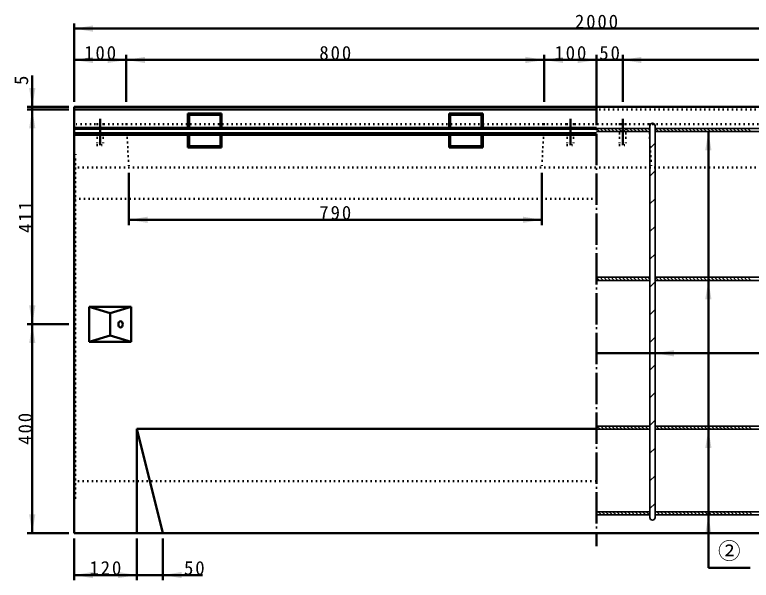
# Model space of a CAD drawing. Units: millimetres, scale not verified. Extents: x -2102 to 2102, y -1485 to 1485.
# Drawn here: x -280 to 1130, y -711 to 371 of the extents above; entities that cross this region are included whole.
import ezdxf
from ezdxf.enums import TextEntityAlignment as Align

# ---------------------------------------------------------------- set-up
doc = ezdxf.new("R2010")
doc.units = ezdxf.units.MM
doc.header["$LTSCALE"] = 5
doc.linetypes.add('DOTTED', pattern=[1.75, 0.25, -1.5])
doc.linetypes.add('LONG_DASHED_DOTTED', pattern=[15.25, 12, -1.5, 0.25, -1.5])
doc.layers.add('0-0_V-nasSTD', color=7, linetype='Continuous', lineweight=35)
doc.layers.add('0-1_0', color=7, linetype='Continuous', lineweight=50)
doc.styles.add('ＭＳ ゴシック', font='')
doc.styles.get('ＭＳ ゴシック').set_extended_font_data('MS Gothic')

msp = doc.modelspace()

# ---------------------------------------------------------------- linework, layer by layer
at = {"layer": '0-0_V-nasSTD', "linetype": 'LONG_DASHED_DOTTED', "lineweight": 50}
for p, q in [((833.5, 219.655), (833.5, -646.345)), ((-116.5, 171.655), (-116.5, 121.655)), ((783.5, 171.655), (783.5, 121.655)), ((883.5, 171.655), (883.5, 121.655))]:
    msp.add_line(p, q, dxfattribs=at)
at = {"layer": '0-0_V-nasSTD', "lineweight": 50}
for p, q in [((-166.5, 194.655), (-166.5, -621.345)), ((-166.5, 194.655), (1833.5, 194.655)), ((-166.5, 189.655), (833.5, 189.655)), ((51.2, 181.955), (115.8, 181.955)), ((51.2, 181.955), (53.5, 179.655)), ((51.2, 181.955), (51.2, 154.67)), ((53.5, 179.655), (113.5, 179.655)), ((53.5, 179.655), (53.5, 154.67)), ((113.5, 179.655), (115.8, 181.955)), ((113.5, 179.655), (113.5, 154.67)), ((115.8, 181.955), (115.8, 154.67)), ((551.2, 181.955), (615.8, 181.955)), ((551.2, 181.955), (553.5, 179.655)), ((551.2, 181.955), (551.2, 154.67)), ((553.5, 179.655), (613.5, 179.655)), ((553.5, 179.655), (553.5, 154.67)), ((613.5, 179.655), (615.8, 181.955)), ((613.5, 179.655), (613.5, 154.67)), ((615.8, 181.955), (615.8, 154.67)), ((-166.5, 154.67), (833.5, 154.67)), ((-166.5, 152.655), (833.5, 152.655)), ((-166.5, 144.655), (833.5, 144.655)), ((-166.5, 141.296), (833.5, 141.296)), ((51.2, 141.296), (51.2, 117.355)), ((53.5, 141.296), (53.5, 119.655)), ((113.5, 141.296), (113.5, 119.655)), ((115.8, 141.296), (115.8, 117.355)), ((551.2, 141.296), (551.2, 117.355)), ((553.5, 141.296), (553.5, 119.655)), ((613.5, 141.296), (613.5, 119.655)), ((615.8, 141.296), (615.8, 117.355)), ((1047.5, -687.345), (1047.5, 147.655)), ((51.2, 117.355), (53.5, 119.655)), ((51.2, 117.355), (115.8, 117.355)), ((53.5, 119.655), (113.5, 119.655)), ((113.5, 119.655), (115.8, 117.355)), ((551.2, 117.355), (553.5, 119.655)), ((551.2, 117.355), (615.8, 117.355)), ((553.5, 119.655), (613.5, 119.655)), ((613.5, 119.655), (615.8, 117.355)), ((-137.5, -187.845), (-137.5, -254.845)), ((-137.5, -187.845), (-57.5, -187.845)), ((-57.5, -187.845), (-57.5, -254.845)), ((-97.5, -199.845), (-97.5, -242.845)), ((-137.5, -254.845), (-57.5, -254.845)), ((1933.5, -276.845), (833.5, -276.845)), ((-46.5, -421.345), (-46.5, -621.345)), ((-46.5, -421.345), (833.5, -421.345)), ((-46.5, -421.345), (3.5, -621.345)), ((-166.5, -621.345), (1833.5, -621.345))]:
    msp.add_line(p, q, dxfattribs=at)
at = {"layer": '0-0_V-nasSTD', "linetype": 'DOTTED', "lineweight": 50}
for p, q in [((-166.5, 189.655), (1833.5, 189.655)), ((-166.5, 189.655), (572, 189.655)), ((1833.5, 161.655), (-166.5, 161.655)), ((-122.5, 161.655), (-122.5, 121.655)), ((-110.5, 161.655), (-110.5, 121.655)), ((-66.5, 161.655), (-61.5, 78.655)), ((733.5, 161.655), (728.5, 78.655)), ((777.5, 161.655), (777.5, 121.655)), ((789.5, 161.655), (789.5, 121.655)), ((877.5, 161.655), (877.5, 121.655)), ((889.5, 161.655), (889.5, 121.655)), ((933.5, 161.655), (938.5, 78.655)), ((-122.5, 121.655), (-110.5, 121.655)), ((777.5, 121.655), (789.5, 121.655)), ((877.5, 121.655), (889.5, 121.655)), ((-166.5, 112.655), (-163.5, 110.655)), ((-163.5, -553.345), (-163.5, 110.655)), ((-166.5, 88.655), (-163.5, 90.655)), ((-166.5, 78.655), (1833.5, 78.655)), ((833.5, 18.655), (-166.5, 18.655)), ((-166.5, -521.345), (833.5, -521.345)), ((-166.5, -531.345), (-163.5, -533.345)), ((-166.5, -555.345), (-163.5, -553.345))]:
    msp.add_line(p, q, dxfattribs=at)
at = {"layer": '0-0_V-nasSTD'}
for p, q in [((935.5, 158.655), (935.5, -591.345)), ((945.5, 158.655), (945.5, -591.345)), ((833.5, 153.655), (935.5, 153.655)), ((833.5, 153.312), (839.158, 147.655)), ((935.5, 147.655), (833.5, 147.655)), ((840.229, 153.655), (846.229, 147.655)), ((847.3, 153.655), (853.3, 147.655)), ((854.371, 153.655), (860.371, 147.655)), ((861.442, 153.655), (867.442, 147.655)), ((868.513, 153.655), (874.513, 147.655)), ((875.584, 153.655), (881.584, 147.655)), ((882.655, 153.655), (888.655, 147.655)), ((889.726, 153.655), (895.726, 147.655)), ((896.797, 153.655), (902.797, 147.655)), ((903.868, 153.655), (909.868, 147.655)), ((910.939, 153.655), (916.939, 147.655)), ((918.01, 153.655), (924.01, 147.655)), ((925.081, 153.655), (931.081, 147.655)), ((932.152, 153.655), (935.5, 150.307)), ((945.5, 153.655), (1149.5, 153.655)), ((945.5, 147.655), (1149.5, 147.655)), ((946.295, 153.655), (952.295, 147.655)), ((953.366, 153.655), (959.366, 147.655)), ((960.437, 153.655), (966.437, 147.655)), ((967.508, 153.655), (973.508, 147.655)), ((974.579, 153.655), (980.579, 147.655)), ((981.65, 153.655), (987.65, 147.655)), ((988.721, 153.655), (994.721, 147.655)), ((995.792, 153.655), (1001.792, 147.655)), ((1002.863, 153.655), (1008.863, 147.655)), ((1009.934, 153.655), (1015.934, 147.655)), ((1017.005, 153.655), (1023.005, 147.655)), ((1024.076, 153.655), (1030.076, 147.655)), ((1031.147, 153.655), (1037.147, 147.655)), ((1038.218, 153.655), (1044.218, 147.655)), ((1045.29, 153.655), (1051.29, 147.655)), ((1052.361, 153.655), (1058.361, 147.655)), ((1059.432, 153.655), (1065.432, 147.655)), ((1066.503, 153.655), (1072.503, 147.655)), ((1073.574, 153.655), (1079.574, 147.655)), ((1080.645, 153.655), (1086.645, 147.655)), ((1087.716, 153.655), (1093.716, 147.655)), ((1094.787, 153.655), (1100.787, 147.655)), ((1101.858, 153.655), (1107.858, 147.655)), ((1108.929, 153.655), (1114.929, 147.655)), ((1116, 153.655), (1122, 147.655)), ((1123.071, 153.655), (1129.071, 147.655)), ((935.5, 115.168), (945.5, 125.168)), ((935.5, 62.135), (945.5, 72.135)), ((935.5, 9.102), (945.5, 19.102)), ((935.5, -43.931), (945.5, -33.931)), ((935.5, -96.964), (945.5, -86.964)), ((833.5, -131.345), (935.5, -131.345)), ((833.5, -131.688), (839.158, -137.345)), ((935.5, -137.345), (833.5, -137.345)), ((840.229, -131.345), (846.229, -137.345)), ((847.3, -131.345), (853.3, -137.345)), ((854.371, -131.345), (860.371, -137.345)), ((861.442, -131.345), (867.442, -137.345)), ((868.513, -131.345), (874.513, -137.345)), ((875.584, -131.345), (881.584, -137.345)), ((882.655, -131.345), (888.655, -137.345)), ((889.726, -131.345), (895.726, -137.345)), ((896.797, -131.345), (902.797, -137.345)), ((903.868, -131.345), (909.868, -137.345)), ((910.939, -131.345), (916.939, -137.345)), ((918.01, -131.345), (924.01, -137.345)), ((925.081, -131.345), (931.081, -137.345)), ((932.152, -131.345), (935.5, -134.693)), ((935.5, -149.997), (945.5, -139.997)), ((945.5, -131.345), (1149.5, -131.345)), ((945.5, -137.345), (1149.5, -137.345)), ((946.295, -131.345), (952.295, -137.345)), ((953.366, -131.345), (959.366, -137.345)), ((960.437, -131.345), (966.437, -137.345)), ((967.508, -131.345), (973.508, -137.345)), ((974.579, -131.345), (980.579, -137.345)), ((981.65, -131.345), (987.65, -137.345)), ((988.721, -131.345), (994.721, -137.345)), ((995.792, -131.345), (1001.792, -137.345)), ((1002.863, -131.345), (1008.863, -137.345)), ((1009.934, -131.345), (1015.934, -137.345)), ((1017.005, -131.345), (1023.005, -137.345)), ((1024.076, -131.345), (1030.076, -137.345)), ((1031.147, -131.345), (1037.147, -137.345)), ((1038.218, -131.345), (1044.218, -137.345)), ((1045.29, -131.345), (1051.29, -137.345)), ((1052.361, -131.345), (1058.361, -137.345)), ((1059.432, -131.345), (1065.432, -137.345)), ((1066.503, -131.345), (1072.503, -137.345)), ((1073.574, -131.345), (1079.574, -137.345)), ((1080.645, -131.345), (1086.645, -137.345)), ((1087.716, -131.345), (1093.716, -137.345)), ((1094.787, -131.345), (1100.787, -137.345)), ((1101.858, -131.345), (1107.858, -137.345)), ((1108.929, -131.345), (1114.929, -137.345)), ((1116, -131.345), (1122, -137.345)), ((1123.071, -131.345), (1129.071, -137.345)), ((935.5, -203.03), (945.5, -193.03)), ((935.5, -256.063), (945.5, -246.063)), ((935.5, -309.096), (945.5, -299.096)), ((935.5, -362.129), (945.5, -352.129)), ((935.5, -415.162), (945.5, -405.162)), ((833.5, -416.345), (935.5, -416.345)), ((935.5, -422.345), (833.5, -422.345)), ((834.31, -416.345), (840.31, -422.345)), ((841.381, -416.345), (847.381, -422.345)), ((848.452, -416.345), (854.452, -422.345)), ((855.523, -416.345), (861.523, -422.345)), ((862.594, -416.345), (868.594, -422.345)), ((869.665, -416.345), (875.665, -422.345)), ((876.736, -416.345), (882.736, -422.345)), ((883.807, -416.345), (889.807, -422.345)), ((890.878, -416.345), (896.878, -422.345)), ((897.949, -416.345), (903.949, -422.345)), ((905.02, -416.345), (911.02, -422.345)), ((912.092, -416.345), (918.092, -422.345)), ((919.163, -416.345), (925.163, -422.345)), ((926.234, -416.345), (932.234, -422.345)), ((933.305, -416.345), (935.5, -418.541)), ((945.5, -416.345), (1149.5, -416.345)), ((945.5, -421.47), (946.376, -422.345)), ((945.5, -422.345), (1149.5, -422.345)), ((947.447, -416.345), (953.447, -422.345)), ((954.518, -416.345), (960.518, -422.345)), ((961.589, -416.345), (967.589, -422.345)), ((968.66, -416.345), (974.66, -422.345)), ((975.731, -416.345), (981.731, -422.345)), ((982.802, -416.345), (988.802, -422.345)), ((989.873, -416.345), (995.873, -422.345)), ((996.944, -416.345), (1002.944, -422.345)), ((1004.015, -416.345), (1010.015, -422.345)), ((1011.086, -416.345), (1017.086, -422.345)), ((1018.158, -416.345), (1024.158, -422.345)), ((1025.229, -416.345), (1031.229, -422.345)), ((1032.3, -416.345), (1038.3, -422.345)), ((1039.371, -416.345), (1045.371, -422.345)), ((1046.442, -416.345), (1052.442, -422.345)), ((1053.513, -416.345), (1059.513, -422.345)), ((1060.584, -416.345), (1066.584, -422.345)), ((1067.655, -416.345), (1073.655, -422.345)), ((1074.726, -416.345), (1080.726, -422.345)), ((1081.797, -416.345), (1087.797, -422.345)), ((1088.868, -416.345), (1094.868, -422.345)), ((1095.939, -416.345), (1101.939, -422.345)), ((1103.01, -416.345), (1109.01, -422.345)), ((1110.081, -416.345), (1116.081, -422.345)), ((1117.152, -416.345), (1123.152, -422.345)), ((1124.224, -416.345), (1130.224, -422.345)), ((935.5, -468.195), (945.5, -458.195)), ((935.5, -521.228), (945.5, -511.228)), ((935.5, -574.261), (945.5, -564.261)), ((833.5, -580.345), (935.5, -580.345)), ((833.5, -584.236), (835.609, -586.345)), ((935.5, -586.345), (833.5, -586.345)), ((836.68, -580.345), (842.68, -586.345)), ((843.751, -580.345), (849.751, -586.345)), ((850.822, -580.345), (856.822, -586.345)), ((857.893, -580.345), (863.893, -586.345)), ((864.965, -580.345), (870.965, -586.345)), ((872.036, -580.345), (878.036, -586.345)), ((879.107, -580.345), (885.107, -586.345)), ((886.178, -580.345), (892.178, -586.345)), ((893.249, -580.345), (899.249, -586.345)), ((900.32, -580.345), (906.32, -586.345)), ((907.391, -580.345), (913.391, -586.345)), ((914.462, -580.345), (920.462, -586.345)), ((921.533, -580.345), (927.533, -586.345)), ((928.604, -580.345), (934.604, -586.345)), ((934.67, -580.345), (935.5, -581.175)), ((935.5, -581.175), (934.67, -580.345)), ((945.5, -580.345), (1149.5, -580.345)), ((945.5, -584.104), (947.741, -586.345)), ((945.5, -586.345), (1149.5, -586.345)), ((948.812, -580.345), (954.812, -586.345)), ((955.883, -580.345), (961.883, -586.345)), ((962.954, -580.345), (968.954, -586.345)), ((970.025, -580.345), (976.025, -586.345)), ((977.097, -580.345), (983.097, -586.345)), ((984.168, -580.345), (990.168, -586.345)), ((991.239, -580.345), (997.239, -586.345)), ((998.31, -580.345), (1004.31, -586.345)), ((1005.381, -580.345), (1011.381, -586.345)), ((1012.452, -580.345), (1018.452, -586.345)), ((1019.523, -580.345), (1025.523, -586.345)), ((1026.594, -580.345), (1032.594, -586.345)), ((1033.665, -580.345), (1039.665, -586.345)), ((1040.736, -580.345), (1046.736, -586.345)), ((1047.807, -580.345), (1053.807, -586.345)), ((1054.878, -580.345), (1060.878, -586.345)), ((1061.949, -580.345), (1067.949, -586.345)), ((1069.02, -580.345), (1075.02, -586.345)), ((1076.092, -580.345), (1082.092, -586.345)), ((1083.163, -580.345), (1089.163, -586.345)), ((1090.234, -580.345), (1096.234, -586.345)), ((1097.305, -580.345), (1103.305, -586.345)), ((1104.376, -580.345), (1110.376, -586.345)), ((1111.447, -580.345), (1117.447, -586.345)), ((1118.518, -580.345), (1124.518, -586.345)), ((1125.589, -580.345), (1131.589, -586.345))]:
    msp.add_line(p, q, dxfattribs=at)
at = {"layer": '0-0_V-nasSTD', "lineweight": 50}
for points in [[(-137.5, -187.845), (-97.5, -199.845), (-57.5, -187.845)], [(-137.5, -254.845), (-97.5, -242.845), (-57.5, -254.845)]]:
    msp.add_lwpolyline(points, dxfattribs=at)
at = {"layer": '0-0_V-nasSTD'}
for centre, start, end in [((940.5, 158.655), 0, 180), ((940.5, -591.345), 180, 0)]:
    msp.add_arc(centre, 5, start, end, dxfattribs=at)
at = {"layer": '0-0_V-nasSTD', "lineweight": 50}
msp.add_ellipse((-77.5, -221.345), major_axis=(0, 6), ratio=0.707107, dxfattribs=at)
at = {"layer": '0-0_V-nasSTD'}
for points in [[(-166.5, 344.655), (-130.5, 338.655), (-130.5, 350.655)], [(-166.5, 284.655), (-130.5, 278.655), (-130.5, 290.655)], [(-102.5, 278.655), (-102.5, 290.655), (-66.5, 284.655)], [(-66.5, 284.655), (-30.5, 278.655), (-30.5, 290.655)], [(697.5, 278.655), (697.5, 290.655), (733.5, 284.655)], [(733.5, 284.655), (769.5, 278.655), (769.5, 290.655)], [(797.5, 278.655), (797.5, 290.655), (833.5, 284.655)], [(883.5, 284.655), (919.5, 278.655), (919.5, 290.655)], [(-252.5, 230.655), (-246.5, 194.655), (-240.5, 230.655)], [(-252.5, 153.655), (-246.5, 189.655), (-240.5, 153.655)], [(1041.5, 111.655), (1047.5, 147.655), (1053.5, 111.655)], [(-61.5, -21.345), (-25.5, -27.345), (-25.5, -15.345)], [(692.5, -27.345), (692.5, -15.345), (728.5, -21.345)], [(1041.5, -173.345), (1047.5, -137.345), (1053.5, -173.345)], [(-252.5, -185.345), (-246.5, -221.345), (-240.5, -185.345)], [(-252.5, -257.345), (-246.5, -221.345), (-240.5, -257.345)], [(945.5, -276.845), (981.5, -282.845), (981.5, -270.845)], [(1041.5, -458.345), (1047.5, -422.345), (1053.5, -458.345)], [(-252.5, -585.345), (-246.5, -621.345), (-240.5, -585.345)], [(1041.5, -622.345), (1047.5, -586.345), (1053.5, -622.345)], [(-166.5, -701.345), (-130.5, -707.345), (-130.5, -695.345)], [(-82.5, -707.345), (-82.5, -695.345), (-46.5, -701.345)], [(3.5, -701.345), (39.5, -707.345), (39.5, -695.345)]]:
    msp.add_solid(points, dxfattribs=at)
at = {"layer": '0-1_0'}
for p, q in [((-166.5, 204.655), (-166.5, 354.655)), ((-166.5, 344.655), (1833.5, 344.655)), ((-166.5, 284.655), (-66.5, 284.655)), ((-66.5, 204.655), (-66.5, 294.655)), ((-66.5, 284.655), (733.5, 284.655)), ((733.5, 204.655), (733.5, 294.655)), ((733.5, 284.655), (833.5, 284.655)), ((833.5, 204.655), (833.5, 294.655)), ((833.5, 284.655), (883.5, 284.655)), ((883.5, 204.655), (883.5, 294.655)), ((883.5, 284.655), (1783.5, 284.655)), ((-246.5, 254.655), (-246.5, 194.655)), ((-176.5, 194.655), (-256.5, 194.655)), ((-176.5, 189.655), (-256.5, 189.655)), ((-246.5, 189.655), (-246.5, 194.655)), ((-61.5, 68.655), (-61.5, -31.345)), ((728.5, 68.655), (728.5, -31.345)), ((-61.5, -21.345), (728.5, -21.345)), ((-176.5, -221.345), (-256.5, -221.345)), ((-176.5, -621.345), (-256.5, -621.345)), ((-166.5, -631.345), (-166.5, -711.345)), ((-46.5, -631.345), (-46.5, -711.345)), ((3.5, -631.345), (3.5, -711.345)), ((1047.5, -687.345), (1127.5, -687.345)), ((79.478, -701.345), (3.5, -701.345))]:
    msp.add_line(p, q, dxfattribs=at)
for points in [[(-246.5, -621.345), (-246.5, -221.345), (-246.5, 189.655)], [(-166.5, -701.345), (-46.5, -701.345), (3.5, -701.345)]]:
    msp.add_lwpolyline(points, dxfattribs=at)

# ---------------------------------------------------------------- texts
at = {"layer": '0-0_V-nasSTD', "style": 'ＭＳ ゴシック'}
msp.add_text('5', height=26.39, rotation=90, dxfattribs=at).set_placement((-246.5, 236.655), align=Align.BOTTOM_LEFT)
msp.add_text('②', height=31.67, dxfattribs=at).set_placement((1065.9, -680.345), align=Align.BOTTOM_LEFT)
at = {"layer": '0-0_V-nasSTD', "char_height": 26.39, "attachment_point": 7, "style": 'ＭＳ ゴシック'}
for s, insert in [('\\T1.2;2000', (792.1, 344.655)), ('\\T1.2;100', (-147.1, 284.655)), ('\\T1.2;800', (302.9, 284.655)), ('\\T1.2;100', (752.9, 284.655)), ('\\T1.2;50', (838.7, 284.655)), ('\\T1.2;790', (302.9, -21.345)), ('\\T1.2;120', (-137.1, -701.345)), ('\\T1.2;50', (43.9, -701.349))]:
    msp.add_mtext(s, dxfattribs=dict(at, insert=insert))
at = {"layer": '0-0_V-nasSTD', "char_height": 26.39, "attachment_point": 7, "rotation": 90, "style": 'ＭＳ ゴシック'}
for s, insert in [('\\T1.2;411', (-246.5, -46.445)), ('\\T1.2;400', (-246.5, -451.945))]:
    msp.add_mtext(s, dxfattribs=dict(at, insert=insert))

doc.saveas('drawing.dxf')
